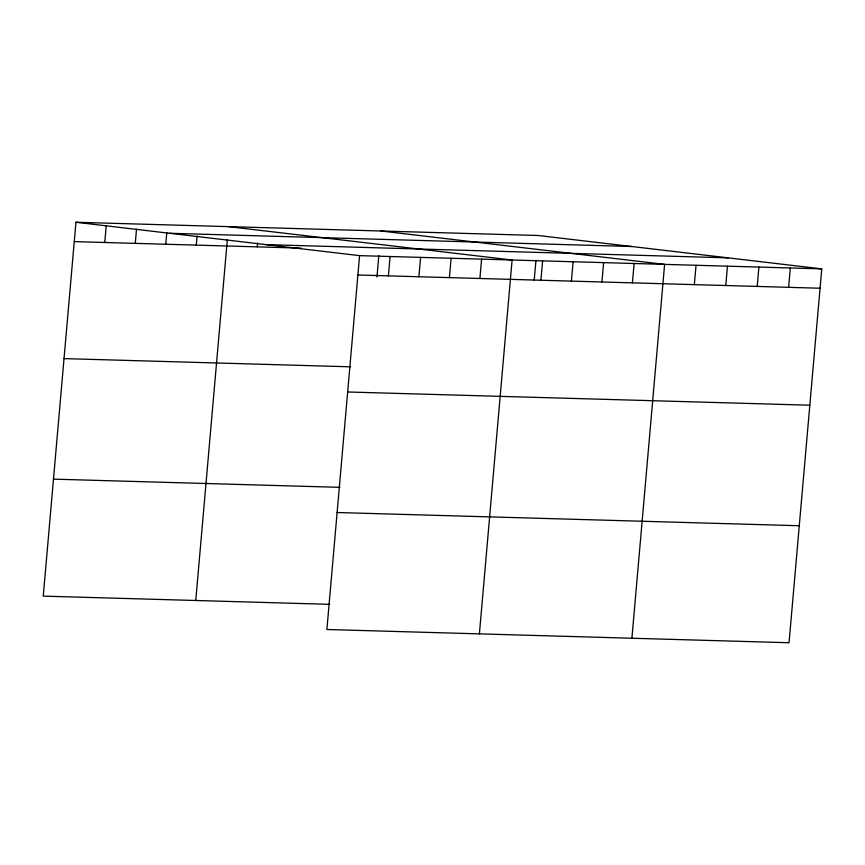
<?xml version="1.0" encoding="UTF-8"?>
<svg xmlns="http://www.w3.org/2000/svg" width="865" height="865" viewBox="0 0 865 865"><rect width="100%" height="100%" fill="white"/><g stroke="black" fill="none" stroke-linecap="round" stroke-linejoin="round"><path stroke-width="1.3" d="M821.75 268.874L359.591 255.64L326.884 629.504L789.042 642.738L821.75 268.874L538.116 235.496L75.958 222.262L43.25 596.126L329.706 604.332M104.773 242.492L106.233 225.722M135.275 243.368L136.508 229.171M165.777 244.244L166.794 232.631M196.279 245.109L197.069 236.08M195.76 600.494L227.344 239.529M257.283 246.86L257.619 242.989M376.967 276.941L378.827 255.672M388.396 275.87L390.093 256.516M418.898 276.735L420.595 257.381M449.4 277.611L451.098 258.257M479.902 278.487L481.6 259.132M479.394 633.872L512.102 260.008L228.468 226.63M534.213 280.109L535.965 260.17M540.906 280.228L542.604 260.884M571.408 281.103L573.106 261.749M601.921 281.979L603.608 262.625M632.423 282.855L634.11 263.501M631.904 638.24L664.612 264.376L380.989 230.998M694.346 284.628L696.044 265.274M725.778 285.526L727.465 266.171M757.199 286.423L758.897 267.069M788.631 287.331L790.318 267.977M169.562 233.28L631.72 246.514M265.988 244.622L728.157 257.856M74.26 241.616L301.042 248.114M357.894 274.994L820.052 288.229M64.032 358.607L350.487 366.814M347.654 391.986L809.824 405.209M53.489 479.145L339.945 487.341M337.112 512.513L799.282 525.747M75.958 222.262L359.591 255.64"/></g></svg>
